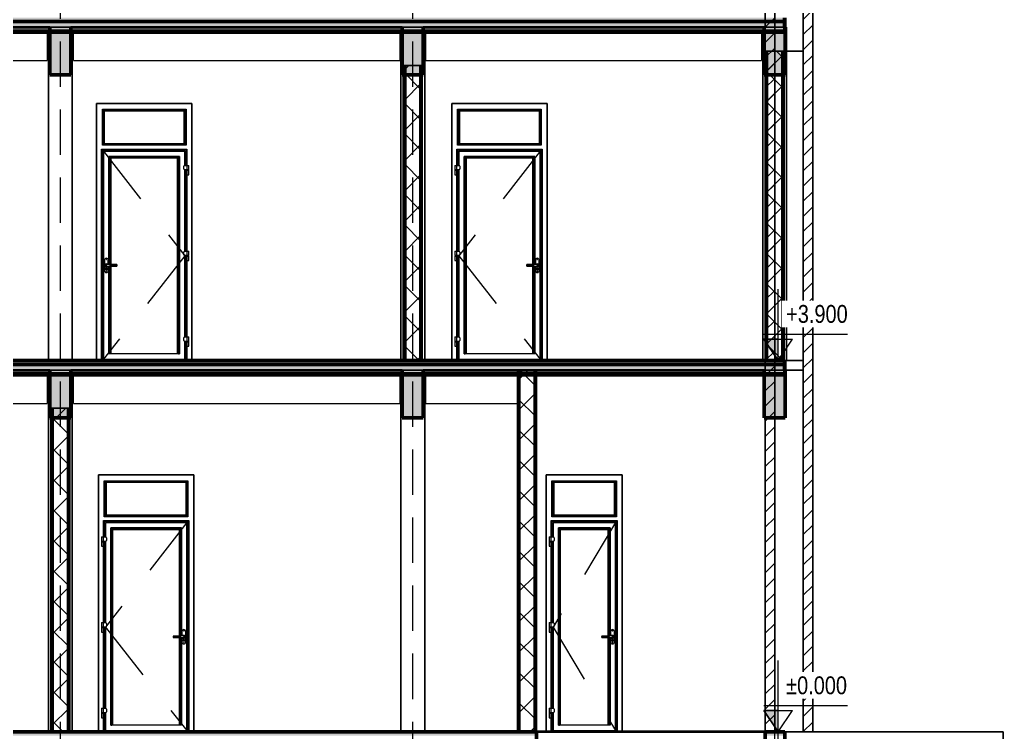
# Model space of a CAD drawing. Header units: millimetres. Extents: x -20510 to 108935, y -243239 to 20306.
# Drawn here: x 94223 to 104550, y -4 to 7480 of the extents above; entities that cross this region are included whole.
import ezdxf

# ---------------------------------------------------------------- set-up
doc = ezdxf.new("R2010")
doc.units = ezdxf.units.MM
doc.linetypes.add('Centre', pattern=[3175, 635, -476.25, 1587.5, -476.25])
doc.linetypes.add('Hidden', pattern=[714.375, 476.25, -238.125])
for name, color, linetype, lineweight in [('A-DOOR', 2, 'Continuous', 18), ('A-FLOR', 7, 'Continuous', 9), ('A-FLOR-HRAL', 2, 'Continuous', 9), ('A-FLOR-LEVL', 8, 'Continuous', 9), ('A-FLOR-MCUT', 7, 'Continuous', 50), ('A-FLOR-PATT', 8, 'Continuous', 9), ('A-WALL', 7, 'Continuous', 25), ('A-WALL-PATT', 8, 'Continuous', 18), ('S-BEAM', 7, 'Continuous', 9), ('S-COLS', 7, 'Continuous', 25), ('S-FNDN', 7, 'Continuous', 9), ('S-GRID', 1, 'Continuous', 9), ('S-STRS', 2, 'Continuous', 18)]:
    doc.layers.add(name, color=color, linetype=linetype, lineweight=lineweight)
doc.styles.add('Arial', font='arial.ttf', dxfattribs={"width": 0.8, "height": 250})
pattern_1 = [(0, (68970.77, 5345.385), (304.8, 76.2), [25.146, -203.454, 25.146, -203.454, -1219.2]), (0, (68970.77, 5345.385), (304.8, 76.2), [-457.2, 25.146, -432.054, 25.146, -203.454, -533.4]), (0, (68970.77, 5345.385), (304.8, 76.2), [-1143, 25.146, -127.254, 25.146, -355.854]), (120, (69085.07, 5383.485), (-218.39114, 225.86454), [25.146, -203.454, 25.146, -203.454, -1219.2]), (120, (69085.07, 5383.485), (-218.39114, 225.86454), [-457.2, 25.146, -432.054, 25.146, -203.454, -533.4]), (120, (69085.07, 5383.485), (-218.39114, 225.86454), [-1143, 25.146, -127.254, 25.146, -355.854]), (240, (69123.17, 5535.885), (-86.40886, -302.06454), [25.146, -203.454, 25.146, -203.454, -1219.2]), (240, (69123.17, 5535.885), (-86.40886, -302.06454), [-457.2, 25.146, -432.054, 25.146, -203.454, -533.4]), (240, (69123.17, 5535.885), (-86.40886, -302.06454), [-1143, 25.146, -127.254, 25.146, -355.854])]
pattern_2 = [(45, (68970.77, 5345.39), (-159.099, 159.099), []), (135, (68970.77, 5345.39), (-159.099, -159.099), [])]
pattern_3 = [(45, (68970.77, 5345.39), (-79.5495, 79.5495), [])]

# ---------------------------------------------------------------- blocks, each defined once
blk = doc.blocks.new('CỬA 1 CÁNH EROWINDOW_có ô chết_ - D4_1000x2200-V3-MẶT CẮT 1-1')
at = {"layer": 'A-DOOR'}
for p, q in [((30111, 2639), (30989, 2639)), ((30111, 2261), (30111, 2639)), ((30111, 2261), (30111, 2639)), ((30111, 2639), (30989, 2639)), ((30121, 2629), (30131, 2619)), ((30979, 2629), (30121, 2629)), ((30121, 2629), (30121, 2271)), ((30969, 2619), (30131, 2619)), ((30131, 2619), (30131, 2281)), ((30969, 2619), (30979, 2629)), ((30969, 2281), (30969, 2619)), ((30979, 2271), (30979, 2629)), ((30989, 2639), (30989, 2261)), ((30989, 2639), (30989, 2261)), ((30121, 2271), (30131, 2281)), ((30131, 2281), (30969, 2281)), ((30979, 2271), (30969, 2281)), ((30113, 2210), (30103, 2220)), ((30103, 2050), (30103, 2220)), ((30103, 2220), (30997, 2220)), ((30989, 2261), (30111, 2261)), ((30989, 2261), (30111, 2261)), ((30987, 2210), (30113, 2210)), ((30113, 2050), (30113, 2210)), ((30121, 2271), (30979, 2271)), ((30123, 2050), (30123, 2200)), ((30123, 2200), (30977, 2200)), ((30123, 2200), (30123, 2050)), ((30977, 2200), (30123, 2200)), ((30977, 2200), (30977, 15)), ((30977, 15), (30977, 2200)), ((30987, 2210), (30997, 2220)), ((30987, 15), (30987, 2210)), ((30997, 2220), (30997, 15)), ((30921, 2144), (30179, 2144)), ((30179, 2144), (30179, 71)), ((30179, 2144), (30921, 2144)), ((30179, 71), (30179, 2144)), ((30189, 71), (30189, 2134)), ((30189, 2134), (30911, 2134)), ((30189, 2134), (30199, 2124)), ((30901, 2124), (30199, 2124)), ((30199, 2124), (30199, 71)), ((30911, 2134), (30901, 2124)), ((30901, 1008), (30901, 2124)), ((30911, 1008), (30911, 2134)), ((30921, 2144), (30921, 1013)), ((30921, 2144), (30921, 1013)), ((30083, 2050), (30123, 2050)), ((30083, 2050), (30083, 2002)), ((30123, 2002), (30083, 2002)), ((30083, 1998), (30083, 1950)), ((30083, 1998), (30103, 1998)), ((30086, 2002), (30086, 1998)), ((30101, 1998), (30101, 2002)), ((30103, 2002), (30103, 2050)), ((30103, 1150), (30103, 2002)), ((30103, 1950), (30103, 1998)), ((30113, 1150), (30113, 2002)), ((30123, 1150), (30123, 2002)), ((30123, 2002), (30123, 1150)), ((30133, 2040), (30133, 2012)), ((30083, 1950), (30103, 1950)), ((30083, 1150), (30123, 1150)), ((30083, 1150), (30083, 1102)), ((30103, 1102), (30103, 1150)), ((30133, 1140), (30133, 1112)), ((30123, 1102), (30083, 1102)), ((30083, 1098), (30083, 1050)), ((30083, 1098), (30103, 1098)), ((30083, 1050), (30103, 1050)), ((30086, 1102), (30086, 1098)), ((30101, 1098), (30101, 1102)), ((30103, 250), (30103, 1102)), ((30103, 1050), (30103, 1098)), ((30113, 250), (30113, 1102)), ((30123, 250), (30123, 1102)), ((30123, 1102), (30123, 250)), ((30927, 1055), (30927, 1013)), ((30967, 945), (30967, 1055)), ((30911, 1008), (30841, 1008)), ((30912, 1004), (30841, 1004)), ((30841, 996), (30912, 996)), ((30841, 992), (30911, 992)), ((30901, 71), (30901, 992)), ((30921, 1013), (30911, 1008)), ((30911, 992), (30921, 987)), ((30911, 71), (30911, 992)), ((30922, 1009), (30912, 1004)), ((30912, 996), (30922, 991)), ((30947, 1013), (30921, 1013)), ((30921, 987), (30947, 987)), ((30921, 987), (30921, 71)), ((30921, 987), (30921, 71)), ((30947, 1009), (30922, 1009)), ((30922, 991), (30947, 991)), ((30927, 987), (30927, 945)), ((30943, 960), (30943, 971)), ((30944, 953), (30944, 958)), ((30944, 958), (30944, 953)), ((30945, 973), (30949, 973)), ((30950, 958), (30950, 953)), ((30950, 953), (30950, 958)), ((30951, 971), (30951, 960)), ((30083, 250), (30123, 250)), ((30083, 250), (30083, 202)), ((30103, 202), (30103, 250)), ((30133, 240), (30133, 212)), ((30123, 202), (30083, 202)), ((30083, 198), (30083, 150)), ((30083, 198), (30103, 198)), ((30083, 150), (30103, 150)), ((30086, 202), (30086, 198)), ((30101, 198), (30101, 202)), ((30103, 15), (30103, 202)), ((30103, 150), (30103, 198)), ((30113, 15), (30113, 202)), ((30123, 15), (30123, 202)), ((30123, 202), (30123, 15)), ((30113, 15), (30103, 15)), ((30111, 0), (30111, 15)), ((30123, 15), (30113, 15)), ((30123, 15), (30977, 15)), ((30131, 0), (30131, 15)), ((30179, 71), (30189, 71)), ((30921, 71), (30179, 71)), ((30921, 71), (30911, 71)), ((30969, 0), (30969, 15)), ((30977, 15), (30987, 15)), ((30997, 15), (30987, 15)), ((30989, 15), (30989, 0))]:
    blk.add_line(p, q, dxfattribs=at)
at = {"layer": 'A-DOOR', "linetype": 'Centre', "lineweight": 18}
for p, q in [((30977, 2200), (30123, 1100)), ((30123, 1100), (30977, 15))]:
    blk.add_line(p, q, dxfattribs=at)
at = {"layer": 'A-DOOR', "flags": 128}
for points in [[(30841, 1008), (30841, 1008), (30840, 1008), (30840, 1008), (30840, 1008), (30839, 1008), (30839, 1008), (30839, 1008), (30838, 1008), (30838, 1007), (30838, 1007), (30838, 1007), (30837, 1007), (30837, 1007), (30837, 1007), (30836, 1007), (30836, 1006), (30836, 1006), (30836, 1006), (30835, 1006), (30835, 1006), (30835, 1005), (30835, 1005), (30835, 1005), (30834, 1005), (30834, 1004), (30834, 1004), (30834, 1004), (30834, 1003), (30834, 1003), (30834, 1003), (30833, 1003), (30833, 1002), (30833, 1002), (30833, 1002), (30833, 1001), (30833, 1001), (30833, 1001), (30833, 1000), (30833, 1000), (30833, 1000), (30833, 999), (30833, 999), (30833, 999), (30833, 998), (30833, 998), (30833, 998), (30833, 998), (30833, 997), (30834, 997), (30834, 997), (30834, 996), (30834, 996), (30834, 996), (30834, 996), (30835, 995), (30835, 995), (30835, 995), (30835, 995), (30835, 994), (30836, 994), (30836, 994), (30836, 994), (30836, 993), (30837, 993), (30837, 993), (30837, 993), (30837, 993), (30838, 993), (30838, 993), (30838, 992), (30839, 992), (30839, 992), (30839, 992), (30840, 992), (30840, 992), (30840, 992), (30841, 992), (30841, 992), (30841, 992)], [(30947, 987), (30948, 987), (30948, 987), (30949, 987), (30949, 987), (30950, 987), (30950, 987), (30951, 988), (30951, 988), (30952, 988), (30952, 988), (30953, 988), (30953, 988), (30953, 989), (30954, 989), (30954, 989), (30955, 990), (30955, 990), (30956, 990), (30956, 991), (30956, 991), (30957, 991), (30957, 992), (30957, 992), (30958, 993), (30958, 993), (30958, 993), (30958, 994), (30959, 994), (30959, 995), (30959, 995), (30959, 996), (30959, 996), (30960, 997), (30960, 997), (30960, 998), (30960, 998), (30960, 999), (30960, 999), (30960, 1000), (30960, 1000), (30960, 1001), (30960, 1001), (30960, 1002), (30960, 1002), (30960, 1003), (30960, 1003), (30959, 1004), (30959, 1004), (30959, 1005), (30959, 1005), (30959, 1006), (30958, 1006), (30958, 1007), (30958, 1007), (30958, 1008), (30957, 1008), (30957, 1008), (30957, 1009), (30956, 1009), (30956, 1010), (30955, 1010), (30955, 1010), (30955, 1011), (30954, 1011), (30954, 1011), (30953, 1011), (30953, 1012), (30952, 1012), (30952, 1012), (30951, 1012), (30951, 1012), (30950, 1013), (30950, 1013), (30949, 1013), (30949, 1013), (30948, 1013), (30948, 1013), (30947, 1013), (30947, 1013)]]:
    blk.add_lwpolyline(points, dxfattribs=at)
at = {"layer": 'A-DOOR'}
for centre, radius, start, end in [((30123, 2040), 10, 360, 90), ((30123, 2040), 10, 30, 90), ((30123, 2012), 10, 270, 0), ((30123, 2012), 10, 270, 300), ((30123, 2012), 10, 315, 345), ((30123, 1140), 10, 0, 90), ((30123, 1140), 10, 30, 90), ((30123, 1112), 10, 270, 0), ((30123, 1112), 10, 270, 300), ((30123, 1112), 10, 315, 345), ((30947, 1055), 20, 360, 180), ((30947, 1063), 3, 0, 180), ((30947, 1063), 3, 180, 0), ((30841, 1000), 3.66, 90, 270), ((30947, 945), 20, 180, 360), ((30947, 1000), 15, 0, 120.3216), ((30947, 1000), 15, 239.6784, 0), ((30947, 1000), 15, 105, 110.0431), ((30947, 1000), 15, 249.9569, 255), ((30945, 971), 2.04, 90, 180), ((30944, 960), 1.99, 180, 268.9596), ((30944, 960), 1.99, 224.4798, 268.9596), ((30947, 1000), 3.02, 0, 180), ((30947, 1000), 3.02, 180, 0), ((30947, 1000), 3.02, 210, 225), ((30947, 953), 2.5, 180, 0), ((30947, 938), 3, 0, 180), ((30947, 938), 3, 180, 0), ((30947, 1000), 3.02, 135, 139.3231), ((30947, 1000), 15, 90, 95.2302), ((30947, 1000), 15, 264.7698, 270), ((30947, 1000), 8.66, 270, 90), ((30949, 971), 2.04, 0, 90), ((30947, 1000), 15, 75, 79.3259), ((30947, 1000), 15, 280.6741, 285), ((30950, 960), 1.99, 271.0404, 0), ((30950, 960), 1.99, 271.0404, 315.5202), ((30947, 1000), 15, 60, 65.5028), ((30947, 1000), 15, 294.4972, 300), ((30947, 1000), 15, 45, 50.5307), ((30947, 1000), 15, 309.4693, 315), ((30123, 240), 10, 0, 90), ((30123, 240), 10, 30, 90), ((30123, 212), 10, 270, 0), ((30123, 212), 10, 315, 345), ((30123, 212), 10, 270, 300)]:
    blk.add_arc(centre, radius, start, end, dxfattribs=at)
for points in [[(30912, 1004), (30912, 1004), (30912, 1005), (30912, 1006), (30911, 1008), (30911, 1008), (30911, 1008)], [(30912, 996), (30912, 996), (30912, 995), (30912, 994), (30911, 992), (30911, 992), (30911, 992)], [(30922, 1009), (30922, 1009), (30922, 1010), (30922, 1011), (30921, 1013), (30921, 1013), (30921, 1013)], [(30922, 991), (30922, 991), (30922, 990), (30922, 989), (30921, 987), (30921, 987), (30921, 987)]]:
    blk.add_open_spline(points, degree=3, knots=[0, 0, 0, 0, 0.166667, 0.333333, 0.666667, 1, 1, 1, 1], dxfattribs=at)
blk = doc.blocks.new('M_Concrete-Rectangular-Column - COT250X400-V4-MẶT CẮT 1-1')
at = {"layer": 'S-COLS'}
for p, q in [((4225, 3750), (4225, 0)), ((4475, 3750), (4475, 0))]:
    blk.add_line(p, q, dxfattribs=at)
blk = doc.blocks.new('CỬA 1 CÁNH EROWINDOW_có ô chết_ - D5_800x2200-2361511-MẶT CẮT 1-1')
at = {"layer": 'A-DOOR'}
for p, q in [((34811, 2639), (35489, 2639)), ((34811, 2261), (34811, 2639)), ((34811, 2261), (34811, 2639)), ((34811, 2639), (35489, 2639)), ((34821, 2629), (34831, 2619)), ((35479, 2629), (34821, 2629)), ((34821, 2629), (34821, 2271)), ((35469, 2619), (34831, 2619)), ((34831, 2619), (34831, 2281)), ((35469, 2619), (35479, 2629)), ((35469, 2281), (35469, 2619)), ((35479, 2271), (35479, 2629)), ((35489, 2639), (35489, 2261)), ((35489, 2639), (35489, 2261)), ((34821, 2271), (34831, 2281)), ((34831, 2281), (35469, 2281)), ((35479, 2271), (35469, 2281)), ((34813, 2210), (34803, 2220)), ((34803, 2050), (34803, 2220)), ((34803, 2220), (35497, 2220)), ((35489, 2261), (34811, 2261)), ((35489, 2261), (34811, 2261)), ((35487, 2210), (34813, 2210)), ((34813, 2050), (34813, 2210)), ((34821, 2271), (35479, 2271)), ((34823, 2050), (34823, 2200)), ((34823, 2200), (35477, 2200)), ((34823, 2200), (34823, 2050)), ((35477, 2200), (34823, 2200)), ((35477, 2200), (35477, 15)), ((35477, 15), (35477, 2200)), ((35487, 2210), (35497, 2220)), ((35487, 15), (35487, 2210)), ((35497, 2220), (35497, 15)), ((35421, 2144), (34879, 2144)), ((34879, 2144), (34879, 71)), ((34879, 2144), (35421, 2144)), ((34879, 71), (34879, 2144)), ((34889, 71), (34889, 2134)), ((34889, 2134), (35411, 2134)), ((34889, 2134), (34899, 2124)), ((35401, 2124), (34899, 2124)), ((34899, 2124), (34899, 71)), ((35411, 2134), (35401, 2124)), ((35401, 1008), (35401, 2124)), ((35411, 1008), (35411, 2134)), ((35421, 2144), (35421, 1013)), ((35421, 2144), (35421, 1013)), ((34783, 2050), (34823, 2050)), ((34783, 2050), (34783, 2002)), ((34823, 2002), (34783, 2002)), ((34783, 1998), (34783, 1950)), ((34783, 1998), (34803, 1998)), ((34786, 2002), (34786, 1998)), ((34801, 1998), (34801, 2002)), ((34803, 2002), (34803, 2050)), ((34803, 1150), (34803, 2002)), ((34803, 1950), (34803, 1998)), ((34813, 1150), (34813, 2002)), ((34823, 1150), (34823, 2002)), ((34823, 2002), (34823, 1150)), ((34833, 2040), (34833, 2012)), ((34783, 1950), (34803, 1950)), ((34783, 1150), (34823, 1150)), ((34783, 1150), (34783, 1102)), ((34803, 1102), (34803, 1150)), ((34833, 1140), (34833, 1112)), ((34823, 1102), (34783, 1102)), ((34783, 1098), (34783, 1050)), ((34783, 1098), (34803, 1098)), ((34783, 1050), (34803, 1050)), ((34786, 1102), (34786, 1098)), ((34801, 1098), (34801, 1102)), ((34803, 250), (34803, 1102)), ((34803, 1050), (34803, 1098)), ((34813, 250), (34813, 1102)), ((34823, 250), (34823, 1102)), ((34823, 1102), (34823, 250)), ((35427, 1055), (35427, 1013)), ((35467, 945), (35467, 1055)), ((35411, 1008), (35341, 1008)), ((35412, 1004), (35341, 1004)), ((35341, 996), (35412, 996)), ((35341, 992), (35411, 992)), ((35401, 71), (35401, 992)), ((35421, 1013), (35411, 1008)), ((35411, 992), (35421, 987)), ((35411, 71), (35411, 992)), ((35422, 1009), (35412, 1004)), ((35412, 996), (35422, 991)), ((35447, 1013), (35421, 1013)), ((35421, 987), (35447, 987)), ((35421, 987), (35421, 71)), ((35421, 987), (35421, 71)), ((35447, 1009), (35422, 1009)), ((35422, 991), (35447, 991)), ((35427, 987), (35427, 945)), ((35443, 960), (35443, 971)), ((35444, 953), (35444, 958)), ((35444, 958), (35444, 953)), ((35445, 973), (35449, 973)), ((35450, 958), (35450, 953)), ((35450, 953), (35450, 958)), ((35451, 971), (35451, 960)), ((34783, 250), (34823, 250)), ((34783, 250), (34783, 202)), ((34803, 202), (34803, 250)), ((34833, 240), (34833, 212)), ((34823, 202), (34783, 202)), ((34783, 198), (34783, 150)), ((34783, 198), (34803, 198)), ((34783, 150), (34803, 150)), ((34786, 202), (34786, 198)), ((34801, 198), (34801, 202)), ((34803, 15), (34803, 202)), ((34803, 150), (34803, 198)), ((34813, 15), (34813, 202)), ((34823, 15), (34823, 202)), ((34823, 202), (34823, 15)), ((34813, 15), (34803, 15)), ((34811, 0), (34811, 15)), ((34823, 15), (34813, 15)), ((34823, 15), (35477, 15)), ((34831, 0), (34831, 15)), ((34879, 71), (34889, 71)), ((35421, 71), (34879, 71)), ((35421, 71), (35411, 71)), ((35469, 0), (35469, 15)), ((35477, 15), (35487, 15)), ((35497, 15), (35487, 15)), ((35489, 15), (35489, 0))]:
    blk.add_line(p, q, dxfattribs=at)
at = {"layer": 'A-DOOR', "linetype": 'Centre', "lineweight": 18}
for p, q in [((35477, 2200), (34823, 1100)), ((34823, 1100), (35477, 15))]:
    blk.add_line(p, q, dxfattribs=at)
at = {"layer": 'A-DOOR', "flags": 128}
for points in [[(35341, 1008), (35341, 1008), (35340, 1008), (35340, 1008), (35340, 1008), (35339, 1008), (35339, 1008), (35339, 1008), (35338, 1008), (35338, 1007), (35338, 1007), (35338, 1007), (35337, 1007), (35337, 1007), (35337, 1007), (35336, 1007), (35336, 1006), (35336, 1006), (35336, 1006), (35335, 1006), (35335, 1006), (35335, 1005), (35335, 1005), (35335, 1005), (35334, 1005), (35334, 1004), (35334, 1004), (35334, 1004), (35334, 1003), (35334, 1003), (35334, 1003), (35333, 1003), (35333, 1002), (35333, 1002), (35333, 1002), (35333, 1001), (35333, 1001), (35333, 1001), (35333, 1000), (35333, 1000), (35333, 1000), (35333, 999), (35333, 999), (35333, 999), (35333, 998), (35333, 998), (35333, 998), (35333, 998), (35333, 997), (35334, 997), (35334, 997), (35334, 996), (35334, 996), (35334, 996), (35334, 996), (35335, 995), (35335, 995), (35335, 995), (35335, 995), (35335, 994), (35336, 994), (35336, 994), (35336, 994), (35336, 993), (35337, 993), (35337, 993), (35337, 993), (35337, 993), (35338, 993), (35338, 993), (35338, 992), (35339, 992), (35339, 992), (35339, 992), (35340, 992), (35340, 992), (35340, 992), (35341, 992), (35341, 992), (35341, 992)], [(35447, 987), (35448, 987), (35448, 987), (35449, 987), (35449, 987), (35450, 987), (35450, 987), (35451, 988), (35451, 988), (35452, 988), (35452, 988), (35453, 988), (35453, 988), (35453, 989), (35454, 989), (35454, 989), (35455, 990), (35455, 990), (35456, 990), (35456, 991), (35456, 991), (35457, 991), (35457, 992), (35457, 992), (35458, 993), (35458, 993), (35458, 993), (35458, 994), (35459, 994), (35459, 995), (35459, 995), (35459, 996), (35459, 996), (35460, 997), (35460, 997), (35460, 998), (35460, 998), (35460, 999), (35460, 999), (35460, 1000), (35460, 1000), (35460, 1001), (35460, 1001), (35460, 1002), (35460, 1002), (35460, 1003), (35460, 1003), (35459, 1004), (35459, 1004), (35459, 1005), (35459, 1005), (35459, 1006), (35458, 1006), (35458, 1007), (35458, 1007), (35458, 1008), (35457, 1008), (35457, 1008), (35457, 1009), (35456, 1009), (35456, 1010), (35455, 1010), (35455, 1010), (35455, 1011), (35454, 1011), (35454, 1011), (35453, 1011), (35453, 1012), (35452, 1012), (35452, 1012), (35451, 1012), (35451, 1012), (35450, 1013), (35450, 1013), (35449, 1013), (35449, 1013), (35448, 1013), (35448, 1013), (35447, 1013), (35447, 1013)]]:
    blk.add_lwpolyline(points, dxfattribs=at)
at = {"layer": 'A-DOOR'}
for centre, radius, start, end in [((34823, 2040), 10, 360, 90), ((34823, 2012), 10, 270, 0), ((34823, 1140), 10, 0, 90), ((34823, 1112), 10, 270, 0), ((35447, 1055), 20, 0, 180), ((35447, 1063), 3, 360, 180), ((35447, 1063), 3, 180, 0), ((35341, 1000), 3.66, 90, 270), ((35447, 945), 20, 180, 360), ((35447, 1000), 15, 0, 120.3216), ((35447, 1000), 15, 239.6784, 0), ((35445, 971), 2.04, 90, 180), ((35444, 960), 1.99, 180, 268.9596), ((35444, 960), 1.99, 224.4798, 268.9596), ((35447, 1000), 3.02, 0, 180), ((35447, 1000), 3.02, 180, 0), ((35447, 953), 2.5, 180, 0), ((35447, 938), 3, 0, 180), ((35447, 938), 3, 180, 0), ((35447, 1000), 8.66, 270, 90), ((35449, 971), 2.04, 0, 90), ((35450, 960), 1.99, 271.0404, 0), ((35450, 960), 1.99, 271.0404, 315.5202), ((34823, 240), 10, 0, 90), ((34823, 212), 10, 270, 0)]:
    blk.add_arc(centre, radius, start, end, dxfattribs=at)
for points in [[(35412, 1004), (35412, 1004), (35412, 1005), (35412, 1006), (35411, 1008), (35411, 1008), (35411, 1008)], [(35412, 996), (35412, 996), (35412, 995), (35412, 994), (35411, 992), (35411, 992), (35411, 992)], [(35422, 1009), (35422, 1009), (35422, 1010), (35422, 1011), (35421, 1013), (35421, 1013), (35421, 1013)], [(35422, 991), (35422, 991), (35422, 990), (35422, 989), (35421, 987), (35421, 987), (35421, 987)]]:
    blk.add_open_spline(points, degree=3, knots=[0, 0, 0, 0, 0.166667, 0.333333, 0.666667, 1, 1, 1, 1], dxfattribs=at)
blk = doc.blocks.new('Railing - 150mm-2368385-MẶT CẮT 1-1')
at = {"layer": 'A-FLOR-HRAL'}
blk.add_line((7924, 3573), (7911, 3573), dxfattribs=at)
blk = doc.blocks.new('Railing - Railing-2368593-MẶT CẮT 1-1')
blk.add_blockref('Railing - 150mm-2368385-MẶT CẮT 1-1', (25300, 0))
blk = doc.blocks.new('CỬA 1 CÁNH EROWINDOW_có ô chết_ - D4_1000x2200-V9-MẶT CẮT 1-1')
at = {"layer": 'A-DOOR'}
for p, q in [((30091, 6539), (30969, 6539)), ((30091, 6161), (30091, 6539)), ((30091, 6161), (30091, 6539)), ((30091, 6539), (30969, 6539)), ((30101, 6529), (30111, 6519)), ((30101, 6529), (30101, 6171)), ((30959, 6529), (30101, 6529)), ((30949, 6519), (30111, 6519)), ((30111, 6519), (30111, 6181)), ((30949, 6519), (30959, 6529)), ((30949, 6181), (30949, 6519)), ((30959, 6171), (30959, 6529)), ((30969, 6539), (30969, 6161)), ((30969, 6539), (30969, 6161)), ((30083, 6120), (30977, 6120)), ((30083, 6120), (30093, 6110)), ((30083, 3915), (30083, 6120)), ((30969, 6161), (30091, 6161)), ((30969, 6161), (30091, 6161)), ((30967, 6110), (30093, 6110)), ((30093, 6110), (30093, 3915)), ((30111, 6181), (30101, 6171)), ((30101, 6171), (30959, 6171)), ((30103, 6100), (30957, 6100)), ((30103, 3915), (30103, 6100)), ((30957, 6100), (30103, 6100)), ((30103, 6100), (30103, 3915)), ((30111, 6181), (30949, 6181)), ((30949, 6181), (30959, 6171)), ((30957, 6100), (30957, 5950)), ((30957, 5950), (30957, 6100)), ((30977, 6120), (30967, 6110)), ((30967, 6110), (30967, 5950)), ((30977, 6120), (30977, 5950)), ((30159, 4913), (30159, 6044)), ((30901, 6044), (30159, 6044)), ((30159, 4913), (30159, 6044)), ((30159, 6044), (30901, 6044)), ((30179, 6024), (30169, 6034)), ((30169, 6034), (30169, 4908)), ((30169, 6034), (30891, 6034)), ((30179, 6024), (30179, 4908)), ((30881, 6024), (30179, 6024)), ((30881, 6024), (30891, 6034)), ((30881, 3971), (30881, 6024)), ((30891, 6034), (30891, 3971)), ((30901, 3971), (30901, 6044)), ((30901, 6044), (30901, 3971)), ((30947, 5912), (30947, 5940)), ((30957, 5950), (30997, 5950)), ((30997, 5902), (30957, 5902)), ((30957, 5902), (30957, 5050)), ((30957, 5050), (30957, 5902)), ((30967, 5902), (30967, 5050)), ((30977, 5950), (30977, 5902)), ((30977, 5902), (30977, 5050)), ((30977, 5898), (30977, 5850)), ((30977, 5898), (30997, 5898)), ((30980, 5902), (30980, 5898)), ((30995, 5898), (30995, 5902)), ((30997, 5902), (30997, 5950)), ((30997, 5850), (30997, 5898)), ((30977, 5850), (30997, 5850)), ((30947, 5012), (30947, 5040)), ((30957, 5050), (30997, 5050)), ((30997, 5002), (30957, 5002)), ((30957, 5002), (30957, 4150)), ((30957, 4150), (30957, 5002)), ((30967, 5002), (30967, 4150)), ((30977, 5050), (30977, 5002)), ((30977, 5002), (30977, 4150)), ((30977, 4998), (30977, 4950)), ((30977, 4998), (30997, 4998)), ((30980, 5002), (30980, 4998)), ((30995, 4998), (30995, 5002)), ((30997, 5002), (30997, 5050)), ((30997, 4950), (30997, 4998)), ((30113, 4955), (30113, 4845)), ((30129, 4860), (30129, 4871)), ((30130, 4853), (30130, 4858)), ((30130, 4858), (30130, 4853)), ((30131, 4873), (30135, 4873)), ((30159, 4913), (30133, 4913)), ((30158, 4909), (30133, 4909)), ((30133, 4891), (30158, 4891)), ((30133, 4887), (30159, 4887)), ((30136, 4858), (30136, 4853)), ((30136, 4853), (30136, 4858)), ((30137, 4871), (30137, 4860)), ((30153, 4913), (30153, 4955)), ((30153, 4845), (30153, 4887)), ((30168, 4904), (30158, 4909)), ((30158, 4891), (30168, 4896)), ((30169, 4908), (30159, 4913)), ((30159, 4887), (30169, 4892)), ((30159, 3971), (30159, 4887)), ((30159, 3971), (30159, 4887)), ((30239, 4904), (30168, 4904)), ((30168, 4896), (30239, 4896)), ((30239, 4908), (30169, 4908)), ((30169, 4892), (30239, 4892)), ((30169, 4892), (30169, 3971)), ((30179, 4892), (30179, 3971)), ((30977, 4950), (30997, 4950)), ((30947, 4112), (30947, 4140)), ((30957, 4150), (30997, 4150)), ((30977, 4150), (30977, 4102)), ((30997, 4102), (30997, 4150)), ((30997, 4102), (30957, 4102)), ((30957, 4102), (30957, 3915)), ((30957, 3915), (30957, 4102)), ((30967, 4102), (30967, 3915)), ((30977, 4102), (30977, 3915)), ((30977, 4098), (30977, 4050)), ((30977, 4098), (30997, 4098)), ((30977, 4050), (30997, 4050)), ((30980, 4102), (30980, 4098)), ((30995, 4098), (30995, 4102)), ((30997, 4050), (30997, 4098)), ((30169, 3971), (30159, 3971)), ((30901, 3971), (30159, 3971)), ((30891, 3971), (30901, 3971)), ((30093, 3915), (30083, 3915)), ((30091, 3900), (30091, 3915)), ((30093, 3915), (30103, 3915)), ((30103, 3915), (30957, 3915)), ((30111, 3915), (30111, 3900)), ((30949, 3915), (30949, 3900)), ((30967, 3915), (30957, 3915)), ((30977, 3915), (30967, 3915)), ((30969, 3915), (30969, 3900))]:
    blk.add_line(p, q, dxfattribs=at)
at = {"layer": 'A-DOOR', "linetype": 'Centre', "lineweight": 18}
for p, q in [((30103, 6100), (30957, 5000)), ((30957, 5000), (30103, 3915))]:
    blk.add_line(p, q, dxfattribs=at)
at = {"layer": 'A-DOOR', "flags": 128}
for points in [[(30133, 4913), (30132, 4913), (30132, 4913), (30131, 4913), (30131, 4913), (30130, 4913), (30130, 4913), (30129, 4912), (30129, 4912), (30128, 4912), (30128, 4912), (30127, 4912), (30127, 4912), (30127, 4911), (30126, 4911), (30126, 4911), (30125, 4910), (30125, 4910), (30124, 4910), (30124, 4909), (30124, 4909), (30123, 4909), (30123, 4908), (30123, 4908), (30122, 4907), (30122, 4907), (30122, 4907), (30122, 4906), (30121, 4906), (30121, 4905), (30121, 4905), (30121, 4904), (30121, 4904), (30120, 4903), (30120, 4903), (30120, 4902), (30120, 4902), (30120, 4901), (30120, 4901), (30120, 4900), (30120, 4900), (30120, 4899), (30120, 4899), (30120, 4898), (30120, 4898), (30120, 4897), (30120, 4897), (30121, 4896), (30121, 4896), (30121, 4895), (30121, 4895), (30121, 4894), (30122, 4894), (30122, 4893), (30122, 4893), (30122, 4892), (30123, 4892), (30123, 4892), (30123, 4891), (30124, 4891), (30124, 4890), (30125, 4890), (30125, 4890), (30125, 4889), (30126, 4889), (30126, 4889), (30127, 4889), (30127, 4888), (30128, 4888), (30128, 4888), (30129, 4888), (30129, 4888), (30130, 4887), (30130, 4887), (30131, 4887), (30131, 4887), (30132, 4887), (30132, 4887), (30133, 4887), (30133, 4887)], [(30239, 4892), (30239, 4892), (30240, 4892), (30240, 4892), (30240, 4892), (30241, 4892), (30241, 4892), (30241, 4892), (30242, 4892), (30242, 4893), (30242, 4893), (30242, 4893), (30243, 4893), (30243, 4893), (30243, 4893), (30244, 4893), (30244, 4894), (30244, 4894), (30244, 4894), (30245, 4894), (30245, 4894), (30245, 4895), (30245, 4895), (30245, 4895), (30246, 4895), (30246, 4896), (30246, 4896), (30246, 4896), (30246, 4897), (30246, 4897), (30246, 4897), (30247, 4897), (30247, 4898), (30247, 4898), (30247, 4898), (30247, 4899), (30247, 4899), (30247, 4899), (30247, 4900), (30247, 4900), (30247, 4900), (30247, 4901), (30247, 4901), (30247, 4901), (30247, 4902), (30247, 4902), (30247, 4902), (30247, 4902), (30247, 4903), (30246, 4903), (30246, 4903), (30246, 4904), (30246, 4904), (30246, 4904), (30246, 4904), (30245, 4905), (30245, 4905), (30245, 4905), (30245, 4905), (30245, 4906), (30244, 4906), (30244, 4906), (30244, 4906), (30244, 4907), (30243, 4907), (30243, 4907), (30243, 4907), (30243, 4907), (30242, 4907), (30242, 4907), (30242, 4908), (30241, 4908), (30241, 4908), (30241, 4908), (30240, 4908), (30240, 4908), (30240, 4908), (30239, 4908), (30239, 4908), (30239, 4908)]]:
    blk.add_lwpolyline(points, dxfattribs=at)
at = {"layer": 'A-DOOR'}
for centre, radius, start, end in [((30957, 5940), 10, 90, 180), ((30957, 5940), 10, 150, 180), ((30957, 5912), 10, 180, 270), ((30957, 5912), 10, 195, 225), ((30133, 4955), 20, 0, 180), ((30133, 4963), 3, 0, 180), ((30133, 4963), 3, 180, 0), ((30957, 5040), 10, 90, 180), ((30957, 5040), 10, 150, 180), ((30957, 5012), 10, 180, 270), ((30957, 5012), 10, 195, 225), ((30133, 4900), 15, 59.6784, 180), ((30133, 4900), 15, 180, 297.213), ((30133, 4900), 15, 129.4693, 135), ((30133, 4900), 15, 225, 230.5307), ((30133, 4900), 8.66, 90, 270), ((30133, 4900), 15, 114.4972, 120), ((30133, 4900), 15, 99.6105, 105), ((30133, 4900), 15, 255, 260.3895), ((30131, 4871), 2.04, 90, 180), ((30130, 4860), 1.99, 180, 268.9596), ((30130, 4860), 1.99, 224.4798, 268.9596), ((30133, 4900), 3.02, 0, 180), ((30133, 4900), 3.02, 180, 0), ((30133, 4900), 15, 84.7698, 90), ((30133, 4900), 15, 270, 275.2302), ((30133, 4900), 3.02, 30, 45), ((30133, 4900), 3.02, 315, 330), ((30135, 4871), 2.04, 0, 90), ((30136, 4860), 1.99, 271.0404, 0), ((30136, 4860), 1.99, 271.0404, 315.5202), ((30133, 4900), 15, 69.9569, 75), ((30133, 4900), 15, 285, 290.0431), ((30239, 4900), 3.66, 270, 90), ((30133, 4845), 20, 180, 0), ((30133, 4838), 3, 0, 180), ((30133, 4838), 3, 180, 0), ((30133, 4853), 2.5, 180, 0), ((30957, 4140), 10, 90, 180), ((30957, 4140), 10, 150, 180), ((30957, 4112), 10, 180, 270), ((30957, 4112), 10, 195, 225)]:
    blk.add_arc(centre, radius, start, end, dxfattribs=at)
for points in [[(30159, 4913), (30159, 4913), (30159, 4913), (30158, 4911), (30158, 4909), (30158, 4909)], [(30159, 4887), (30159, 4887), (30159, 4887), (30158, 4889), (30158, 4891), (30158, 4891)], [(30169, 4908), (30169, 4908), (30169, 4908), (30168, 4906), (30168, 4904), (30168, 4904)], [(30169, 4892), (30169, 4892), (30169, 4892), (30168, 4894), (30168, 4896), (30168, 4896)]]:
    blk.add_open_spline(points, degree=3, dxfattribs=at)
blk = doc.blocks.new('CỬA 1 CÁNH EROWINDOW_có ô chết_ - D4_1000x2200-V10-MẶT CẮT 1-1')
at = {"layer": 'A-DOOR'}
for p, q in [((33821, 6539), (34699, 6539)), ((33821, 6161), (33821, 6539)), ((33821, 6161), (33821, 6539)), ((33821, 6539), (34699, 6539)), ((33831, 6529), (33841, 6519)), ((34689, 6529), (33831, 6529)), ((33831, 6529), (33831, 6171)), ((34679, 6519), (33841, 6519)), ((33841, 6519), (33841, 6181)), ((34679, 6519), (34689, 6529)), ((34679, 6181), (34679, 6519)), ((34689, 6171), (34689, 6529)), ((34699, 6539), (34699, 6161)), ((34699, 6539), (34699, 6161)), ((33823, 6110), (33813, 6120)), ((33813, 5950), (33813, 6120)), ((33813, 6120), (34707, 6120)), ((34699, 6161), (33821, 6161)), ((34699, 6161), (33821, 6161)), ((34697, 6110), (33823, 6110)), ((33823, 5950), (33823, 6110)), ((33831, 6171), (33841, 6181)), ((33831, 6171), (34689, 6171)), ((33833, 5950), (33833, 6100)), ((33833, 6100), (34687, 6100)), ((33833, 6100), (33833, 5950)), ((34687, 6100), (33833, 6100)), ((33841, 6181), (34679, 6181)), ((34689, 6171), (34679, 6181)), ((34687, 6100), (34687, 3915)), ((34687, 3915), (34687, 6100)), ((34697, 6110), (34707, 6120)), ((34697, 3915), (34697, 6110)), ((34707, 6120), (34707, 3915)), ((34631, 6044), (33889, 6044)), ((33889, 6044), (33889, 3971)), ((33889, 6044), (34631, 6044)), ((33889, 3971), (33889, 6044)), ((33899, 3971), (33899, 6034)), ((33899, 6034), (34621, 6034)), ((33899, 6034), (33909, 6024)), ((34611, 6024), (33909, 6024)), ((33909, 6024), (33909, 3971)), ((34621, 6034), (34611, 6024)), ((34611, 4908), (34611, 6024)), ((34621, 4908), (34621, 6034)), ((34631, 6044), (34631, 4913)), ((34631, 6044), (34631, 4913)), ((33793, 5950), (33833, 5950)), ((33793, 5950), (33793, 5902)), ((33833, 5902), (33793, 5902)), ((33793, 5898), (33793, 5850)), ((33793, 5898), (33813, 5898)), ((33796, 5902), (33796, 5898)), ((33811, 5898), (33811, 5902)), ((33813, 5902), (33813, 5950)), ((33813, 5050), (33813, 5902)), ((33813, 5850), (33813, 5898)), ((33823, 5050), (33823, 5902)), ((33833, 5050), (33833, 5902)), ((33833, 5902), (33833, 5050)), ((33843, 5940), (33843, 5912)), ((33793, 5850), (33813, 5850)), ((33793, 5050), (33833, 5050)), ((33793, 5050), (33793, 5002)), ((33833, 5002), (33793, 5002)), ((33793, 4998), (33793, 4950)), ((33793, 4998), (33813, 4998)), ((33796, 5002), (33796, 4998)), ((33811, 4998), (33811, 5002)), ((33813, 5002), (33813, 5050)), ((33813, 4150), (33813, 5002)), ((33813, 4950), (33813, 4998)), ((33823, 4150), (33823, 5002)), ((33833, 4150), (33833, 5002)), ((33833, 5002), (33833, 4150)), ((33843, 5040), (33843, 5012)), ((33793, 4950), (33813, 4950)), ((34621, 4908), (34551, 4908)), ((34622, 4904), (34551, 4904)), ((34551, 4896), (34622, 4896)), ((34551, 4892), (34621, 4892)), ((34611, 3971), (34611, 4892)), ((34631, 4913), (34621, 4908)), ((34621, 4892), (34631, 4887)), ((34621, 3971), (34621, 4892)), ((34632, 4909), (34622, 4904)), ((34622, 4896), (34632, 4891)), ((34657, 4913), (34631, 4913)), ((34631, 4887), (34657, 4887)), ((34631, 4887), (34631, 3971)), ((34631, 4887), (34631, 3971)), ((34657, 4909), (34632, 4909)), ((34632, 4891), (34657, 4891)), ((34637, 4955), (34637, 4913)), ((34637, 4887), (34637, 4845)), ((34653, 4860), (34653, 4871)), ((34654, 4853), (34654, 4858)), ((34654, 4858), (34654, 4853)), ((34655, 4873), (34659, 4873)), ((34660, 4858), (34660, 4853)), ((34660, 4853), (34660, 4858)), ((34661, 4871), (34661, 4860)), ((34677, 4845), (34677, 4955)), ((33793, 4150), (33833, 4150)), ((33793, 4150), (33793, 4102)), ((33813, 4102), (33813, 4150)), ((33843, 4140), (33843, 4112)), ((33833, 4102), (33793, 4102)), ((33793, 4098), (33793, 4050)), ((33793, 4098), (33813, 4098)), ((33793, 4050), (33813, 4050)), ((33796, 4102), (33796, 4098)), ((33811, 4098), (33811, 4102)), ((33813, 3915), (33813, 4102)), ((33813, 4050), (33813, 4098)), ((33823, 3915), (33823, 4102)), ((33833, 3915), (33833, 4102)), ((33833, 4102), (33833, 3915)), ((33889, 3971), (33899, 3971)), ((34631, 3971), (33889, 3971)), ((34631, 3971), (34621, 3971)), ((33823, 3915), (33813, 3915)), ((33821, 3900), (33821, 3915)), ((33833, 3915), (33823, 3915)), ((33833, 3915), (34687, 3915)), ((33841, 3900), (33841, 3915)), ((34679, 3900), (34679, 3915)), ((34687, 3915), (34697, 3915)), ((34707, 3915), (34697, 3915)), ((34699, 3915), (34699, 3900))]:
    blk.add_line(p, q, dxfattribs=at)
at = {"layer": 'A-DOOR', "linetype": 'Centre', "lineweight": 18}
for p, q in [((34687, 6100), (33833, 5000)), ((33833, 5000), (34687, 3915))]:
    blk.add_line(p, q, dxfattribs=at)
at = {"layer": 'A-DOOR', "flags": 128}
for points in [[(34551, 4908), (34551, 4908), (34550, 4908), (34550, 4908), (34550, 4908), (34549, 4908), (34549, 4908), (34549, 4908), (34548, 4908), (34548, 4907), (34548, 4907), (34548, 4907), (34547, 4907), (34547, 4907), (34547, 4907), (34546, 4907), (34546, 4906), (34546, 4906), (34546, 4906), (34545, 4906), (34545, 4906), (34545, 4905), (34545, 4905), (34545, 4905), (34544, 4905), (34544, 4904), (34544, 4904), (34544, 4904), (34544, 4903), (34544, 4903), (34544, 4903), (34543, 4903), (34543, 4902), (34543, 4902), (34543, 4902), (34543, 4901), (34543, 4901), (34543, 4901), (34543, 4900), (34543, 4900), (34543, 4900), (34543, 4899), (34543, 4899), (34543, 4899), (34543, 4898), (34543, 4898), (34543, 4898), (34543, 4898), (34543, 4897), (34544, 4897), (34544, 4897), (34544, 4896), (34544, 4896), (34544, 4896), (34544, 4896), (34545, 4895), (34545, 4895), (34545, 4895), (34545, 4895), (34545, 4894), (34546, 4894), (34546, 4894), (34546, 4894), (34546, 4893), (34547, 4893), (34547, 4893), (34547, 4893), (34547, 4893), (34548, 4893), (34548, 4893), (34548, 4892), (34549, 4892), (34549, 4892), (34549, 4892), (34550, 4892), (34550, 4892), (34550, 4892), (34551, 4892), (34551, 4892), (34551, 4892)], [(34657, 4887), (34658, 4887), (34658, 4887), (34659, 4887), (34659, 4887), (34660, 4887), (34660, 4887), (34661, 4888), (34661, 4888), (34662, 4888), (34662, 4888), (34663, 4888), (34663, 4888), (34663, 4889), (34664, 4889), (34664, 4889), (34665, 4890), (34665, 4890), (34666, 4890), (34666, 4891), (34666, 4891), (34667, 4891), (34667, 4892), (34667, 4892), (34668, 4893), (34668, 4893), (34668, 4893), (34668, 4894), (34669, 4894), (34669, 4895), (34669, 4895), (34669, 4896), (34669, 4896), (34670, 4897), (34670, 4897), (34670, 4898), (34670, 4898), (34670, 4899), (34670, 4899), (34670, 4900), (34670, 4900), (34670, 4901), (34670, 4901), (34670, 4902), (34670, 4902), (34670, 4903), (34670, 4903), (34669, 4904), (34669, 4904), (34669, 4905), (34669, 4905), (34669, 4906), (34668, 4906), (34668, 4907), (34668, 4907), (34668, 4908), (34667, 4908), (34667, 4908), (34667, 4909), (34666, 4909), (34666, 4910), (34665, 4910), (34665, 4910), (34665, 4911), (34664, 4911), (34664, 4911), (34663, 4911), (34663, 4912), (34662, 4912), (34662, 4912), (34661, 4912), (34661, 4912), (34660, 4913), (34660, 4913), (34659, 4913), (34659, 4913), (34658, 4913), (34658, 4913), (34657, 4913), (34657, 4913)]]:
    blk.add_lwpolyline(points, dxfattribs=at)
at = {"layer": 'A-DOOR'}
for centre, radius, start, end in [((33833, 5940), 10, 0, 90), ((33833, 5940), 10, 30, 90), ((33833, 5912), 10, 270, 0), ((33833, 5912), 10, 270, 300), ((33833, 5912), 10, 315, 345), ((33833, 5040), 10, 0, 90), ((33833, 5040), 10, 30, 90), ((33833, 5012), 10, 270, 0), ((33833, 5012), 10, 270, 300), ((33833, 5012), 10, 315, 345), ((34657, 4955), 20, 360, 180), ((34657, 4963), 3, 0, 180), ((34657, 4963), 3, 180, 0), ((34551, 4900), 3.66, 90, 270), ((34657, 4900), 15, 0, 120.3216), ((34657, 4900), 15, 242.787, 0), ((34657, 4900), 15, 106.078, 110.0431), ((34657, 4900), 15, 249.9569, 253.922), ((34655, 4871), 2.04, 90, 180), ((34654, 4860), 1.99, 180, 268.9596), ((34654, 4860), 1.99, 224.4798, 268.9596), ((34657, 4900), 3.02, 0, 180), ((34657, 4900), 3.02, 135, 150), ((34657, 4900), 3.02, 180, 0), ((34657, 4900), 3.02, 210, 225), ((34657, 4900), 15, 90, 95.2302), ((34657, 4900), 15, 264.7698, 270), ((34657, 4900), 8.66, 270, 90), ((34659, 4871), 2.04, 0, 90), ((34657, 4900), 15, 75, 80.3895), ((34657, 4900), 15, 279.6105, 285), ((34660, 4860), 1.99, 271.0404, 0), ((34660, 4860), 1.99, 271.0404, 315.5202), ((34657, 4900), 15, 60, 65.5028), ((34657, 4900), 15, 45, 50.5307), ((34657, 4900), 15, 309.4693, 315), ((34657, 4845), 20, 180, 0), ((34657, 4853), 2.5, 180, 0), ((34657, 4838), 3, 0, 180), ((34657, 4838), 3, 180, 0), ((33833, 4140), 10, 0, 90), ((33833, 4140), 10, 30, 90), ((33833, 4112), 10, 270, 0), ((33833, 4112), 10, 270, 300), ((33833, 4112), 10, 315, 345)]:
    blk.add_arc(centre, radius, start, end, dxfattribs=at)
for points in [[(34622, 4904), (34622, 4904), (34622, 4905), (34622, 4906), (34621, 4908), (34621, 4908), (34621, 4908)], [(34622, 4896), (34622, 4896), (34622, 4895), (34622, 4894), (34621, 4892), (34621, 4892), (34621, 4892)], [(34632, 4909), (34632, 4909), (34632, 4910), (34632, 4911), (34631, 4913), (34631, 4913), (34631, 4913)], [(34632, 4891), (34632, 4891), (34632, 4890), (34632, 4889), (34631, 4887), (34631, 4887), (34631, 4887)]]:
    blk.add_open_spline(points, degree=3, knots=[0, 0, 0, 0, 0.166667, 0.333333, 0.666667, 1, 1, 1, 1], dxfattribs=at)
blk = doc.blocks.new('M_Concrete-Rectangular-Column - COT250X350-V16-MẶT CẮT 1-1')
at = {"layer": 'S-COLS'}
for p, q in [((4225, 7350), (4225, 3900)), ((4475, 7350), (4475, 3900))]:
    blk.add_line(p, q, dxfattribs=at)
blk = doc.blocks.new('M_Concrete-Rectangular-Column - COT250X350-V21-MẶT CẮT 1-1')
at = {"layer": 'S-COLS'}
for p, q in [((37025, 7350), (37025, 3900)), ((37260, 7400), (37275, 7400)), ((37275, 7400), (37275, 3900)), ((37275, 3900), (37260, 3900))]:
    blk.add_line(p, q, dxfattribs=at)
blk = doc.blocks.new('Level - _-000-1742762-MẶT CẮT 1-1')
at = {"layer": 'A-FLOR-LEVL'}
blk.add_hatch(color=256, dxfattribs=at).paths.add_polyline_path([(37186, 225), (37186, 0), (37036, 225)])
for p, q in [((37186, 0), (37186, 750)), ((37036, 277), (37915, 277)), ((37186, 0), (37036, 225)), ((37036, 225), (37336, 225)), ((37186, 225), (37036, 225)), ((37036, 225), (37186, 0)), ((37186, 0), (37336, 225)), ((37186, 0), (37186, 225)), ((37036, 0), (37336, 0))]:
    blk.add_line(p, q, dxfattribs=at)
blk = doc.blocks.new('Level - 000_-1742766-MẶT CẮT 1-1')
at = {"layer": 'A-FLOR-LEVL'}
blk.add_hatch(color=256, dxfattribs=at).paths.add_polyline_path([(37186, 4125), (37186, 3900), (37036, 4125)])
for p, q in [((37186, 3900), (37186, 4650)), ((37036, 4177), (37915, 4177)), ((37186, 3900), (37036, 4125)), ((37036, 4125), (37336, 4125)), ((37186, 4125), (37036, 4125)), ((37036, 4125), (37186, 3900)), ((37186, 3900), (37336, 4125)), ((37186, 3900), (37186, 4125)), ((37036, 3900), (37336, 3900))]:
    blk.add_line(p, q, dxfattribs=at)

msp = doc.modelspace()

# ---------------------------------------------------------------- hatches: boundary and pattern name
at = {"layer": 'A-FLOR-PATT'}
for points in [[(102169.1, 7460), (102255.7, 7460), (102255.7, 7500), (65450, 7500), (65450, 7460), (101979.2, 7460)], [(102169.1, 7360), (102255.7, 7360), (102255.7, 7460), (65450, 7460), (65450, 7360), (101979.2, 7360)], [(102169.1, 3860), (102255.7, 3860), (102255.7, 3900), (65450, 3900), (65450, 3860), (102074.1, 3860)], [(102169.1, 3760), (102255.7, 3760), (102255.7, 3860), (65450, 3860), (65450, 3760), (101979.2, 3760)]]:
    msp.add_hatch(color=256, dxfattribs=at).paths.add_polyline_path(points)
at = {"layer": 'A-FLOR-PATT', "lineweight": 18}
for points in [[(102169.1, 7350), (102255.7, 7350), (102255.7, 7360), (65450, 7360), (65450, 7350), (101979.2, 7350)], [(102169.1, 3750), (102255.7, 3750), (102255.7, 3760), (65450, 3760), (65450, 3750), (101979.2, 3750)]]:
    msp.add_hatch(color=256, dxfattribs=at).paths.add_polyline_path(points)
at = {"layer": 'A-FLOR-PATT'}
h = msp.add_hatch(color=256, dxfattribs=at)
h.paths.add_polyline_path([(80520.2, -40), (99650, -40), (99650, 0), (65450, 0), (65450, -40), (80140.4, -40)])
h.paths.add_polyline_path([(102255.7, -40), (102255.7, 0), (102050, 0), (102050, -40), (102169.1, -40)])
at = {"layer": 'A-WALL-PATT', "lineweight": 18}
h = msp.add_hatch(dxfattribs=at)
h.set_pattern_fill('FP_3', color=256, style=0, pattern_type=2)
h.set_pattern_definition(pattern_3)
h.paths.add_polyline_path([(102150, 0), (102150, 12600), (102050, 12600), (102050, 0), (102074.1, 0)])
h = msp.add_hatch(dxfattribs=at)
h.set_pattern_fill('FP_3', color=256, style=0, pattern_type=2)
h.set_pattern_definition(pattern_3)
h.paths.add_polyline_path([(102548.9, 0), (102550, 0), (102550, 12600), (102450, 12600), (102450, 0)])
h = msp.add_hatch(dxfattribs=at)
h.set_pattern_fill('FP_1', color=256, style=0, pattern_type=2)
h.set_pattern_definition(pattern_1)
h.paths.add_polyline_path([(102050, 3900), (102065, 3900), (102065, 7150), (102050, 7150), (102050, 3925.1)])
h = msp.add_hatch(dxfattribs=at)
h.set_pattern_fill('FP_2', color=256, style=0, pattern_type=2)
h.set_pattern_definition(pattern_2)
h.paths.add_polyline_path([(102074.1, 3900), (102235, 3900), (102235, 7150), (102065, 7150), (102065, 3900)])
h = msp.add_hatch(dxfattribs=at)
h.set_pattern_fill('FP_1', color=256, style=0, pattern_type=2)
h.set_pattern_definition(pattern_1)
h.paths.add_polyline_path([(102235, 3900), (102250, 3900), (102250, 7150), (102235, 7150), (102235, 3925.1)])
h = msp.add_hatch(dxfattribs=at)
h.set_pattern_fill('FP_1', color=256, style=0, pattern_type=2)
h.set_pattern_definition(pattern_1)
h.paths.add_polyline_path([(98265, 3900), (98265, 7000), (98250, 7000), (98250, 3900), (98252.3, 3900)])
h = msp.add_hatch(dxfattribs=at)
h.set_pattern_fill('FP_2', color=256, style=0, pattern_type=2)
h.set_pattern_definition(pattern_2)
h.paths.add_polyline_path([(98265, 3900), (98435, 3900), (98435, 7000), (98265, 7000), (98265, 3925.1)])
h = msp.add_hatch(dxfattribs=at)
h.set_pattern_fill('FP_1', color=256, style=0, pattern_type=2)
h.set_pattern_definition(pattern_1)
h.paths.add_polyline_path([(98435, 3900), (98450, 3900), (98450, 7000), (98435, 7000), (98435, 3925.1)])
h = msp.add_hatch(dxfattribs=at)
h.set_pattern_fill('FP_1', color=256, style=0, pattern_type=2)
h.set_pattern_definition(pattern_1)
h.paths.add_polyline_path([(99450, 0), (99465, 0), (99465, 3800), (99450, 3800), (99450, 540.4)])
h = msp.add_hatch(dxfattribs=at)
h.set_pattern_fill('FP_2', color=256, style=0, pattern_type=2)
h.set_pattern_definition(pattern_2)
h.paths.add_polyline_path([(99635, 0), (99635, 3800), (99465, 3800), (99465, 0), (99510.4, 0)])
h = msp.add_hatch(dxfattribs=at)
h.set_pattern_fill('FP_1', color=256, style=0, pattern_type=2)
h.set_pattern_definition(pattern_1)
h.paths.add_polyline_path([(99635, 0), (99650, 0), (99650, 3800), (99635, 3800), (99635, 78.9)])
h = msp.add_hatch(dxfattribs=at)
h.set_pattern_fill('FP_1', color=256, style=0, pattern_type=2)
h.set_pattern_definition(pattern_1)
h.paths.add_polyline_path([(94550, 0), (94565, 0), (94565, 3400), (94550, 3400), (94550, 232.7)])
h = msp.add_hatch(dxfattribs=at)
h.set_pattern_fill('FP_2', color=256, style=0, pattern_type=2)
h.set_pattern_definition(pattern_2)
h.paths.add_polyline_path([(94667.9, 0), (94735, 0), (94735, 3400), (94565, 3400), (94565, 0), (94573, 0)])
h = msp.add_hatch(dxfattribs=at)
h.set_pattern_fill('FP_1', color=256, style=0, pattern_type=2)
h.set_pattern_definition(pattern_1)
h.paths.add_polyline_path([(94735, 0), (94750, 0), (94750, 3400), (94735, 3400), (94735, 78.9)])
at = {"layer": 'S-BEAM'}
for points in [[(94760, 6900), (94760, 7400), (94540, 7400), (94540, 6900), (94573, 6900)], [(98252.3, 6900), (98460, 6900), (98460, 7400), (98240, 7400), (98240, 6900)], [(102169.1, 6900), (102260, 6900), (102260, 7400), (102040, 7400), (102040, 6900)], [(94760, 3300), (94760, 3800), (94540, 3800), (94540, 3300), (94573, 3300)], [(98460, 3300), (98460, 3800), (98240, 3800), (98240, 3300), (98371, 3300)], [(102040, 3300), (102260, 3300), (102260, 3800), (102040, 3800), (102040, 3617.4)]]:
    msp.add_hatch(color=8, dxfattribs=at).paths.add_polyline_path(points)

# ---------------------------------------------------------------- linework, layer by layer
at = {"layer": 'A-FLOR', "color": 7, "lineweight": 50}
for p, q in [((102255.7, 7350), (102255.7, 7500)), ((65450, 7350), (102255.7, 7350)), ((102255.7, 3900), (65450, 3900)), ((102255.7, 3750), (102255.7, 3900)), ((65450, 3750), (102255.7, 3750)), ((99650, 0), (65450, 0)), ((99650, -230), (99650, 0)), ((102255.7, 0), (102050, 0)), ((102050, 0), (102050, -230)), ((102255.7, -150), (102255.7, 0))]:
    msp.add_line(p, q, dxfattribs=at)
at = {"layer": 'A-FLOR'}
for p, q in [((102025, 7270), (102012.3, 7270)), ((102255.7, 3900), (102260.1, 3900))]:
    msp.add_line(p, q, dxfattribs=at)
at = {"layer": 'A-FLOR-LEVL', "linetype": 'Hidden'}
for p, q in [((102186.2, 3900), (55433.5, 3900)), ((102186.2, 0), (55433.5, 0))]:
    msp.add_line(p, q, dxfattribs=at)
at = {"layer": 'A-FLOR-MCUT'}
for p, q in [((102255.7, 7460), (65450, 7460)), ((102255.7, 7360), (65450, 7360)), ((102255.7, 3860), (65450, 3860)), ((102255.7, 3760), (65450, 3760))]:
    msp.add_line(p, q, dxfattribs=at)
at = {"layer": 'A-WALL', "lineweight": 25}
for p, q in [((102050, 12600), (102050, 0)), ((102150, 0), (102150, 12600)), ((102450, 12600), (102450, 0)), ((102550, 0), (102550, 12600)), ((102250, 7150), (102050, 7150)), ((102250, 3900), (102250, 7150)), ((98450, 7000), (98250, 7000)), ((98250, 7000), (98250, 3900)), ((98450, 3900), (98450, 7000)), ((99450, 3800), (99450, 0)), ((99650, 0), (99650, 3800)), ((94750, 3400), (94550, 3400)), ((94550, 3400), (94550, 0)), ((94750, 0), (94750, 3400)), ((102450, 0), (102550, 0))]:
    msp.add_line(p, q, dxfattribs=at)
at = {"layer": 'A-WALL'}
for p, q in [((94525, 7150), (94512.3, 7150)), ((94787.7, 7150), (94775, 7150)), ((98225, 7150), (98212.3, 7150)), ((98487.7, 7150), (98475, 7150)), ((102025, 7150), (102012.3, 7150)), ((102450, 7150), (102275, 7150)), ((95030, 3900), (95030, 6600)), ((95030, 6600), (96030, 6600)), ((96030, 6600), (96030, 3900)), ((98760, 3900), (98760, 6600)), ((98760, 6600), (99760, 6600)), ((99760, 6600), (99760, 3900)), ((102275, 3900), (102450, 3900)), ((102450, 3800), (102260, 3800)), ((94525, 3550), (94512.3, 3550)), ((94787.7, 3550), (94775, 3550)), ((98225, 3550), (98212.3, 3550)), ((98487.7, 3550), (98475, 3550)), ((95050, 0), (95050, 2700)), ((95050, 2700), (96050, 2700)), ((96050, 2700), (96050, 0)), ((99750, 0), (99750, 2700)), ((99750, 2700), (100550, 2700)), ((100550, 2700), (100550, 0)), ((102255.7, 0), (102450, 0)), ((104550, 0), (102550, 0)), ((104550, -750), (104550, 0))]:
    msp.add_line(p, q, dxfattribs=at)
at = {"layer": 'A-WALL', "lineweight": 50}
for p, q in [((102065, 7150), (102065, 3900)), ((102235, 7150), (102235, 3900)), ((98265, 7000), (98265, 3900)), ((98435, 7000), (98435, 3900)), ((99465, 3800), (99465, 0)), ((99635, 3800), (99635, 0)), ((94565, 3400), (94565, 0)), ((94735, 3400), (94735, 0))]:
    msp.add_line(p, q, dxfattribs=at)
at = {"layer": 'S-BEAM'}
for p, q in [((94512.3, 7350), (94512.3, 7050)), ((94760, 7400), (94540, 7400)), ((94787.7, 7050), (94787.7, 7350)), ((98212.3, 7350), (98212.3, 7050)), ((98460, 7400), (98240, 7400)), ((98487.7, 7050), (98487.7, 7350)), ((102012.3, 7350), (102012.3, 7050)), ((102250, 7400), (102040, 7400)), ((91187.7, 7050), (94512.3, 7050)), ((94787.7, 7050), (98212.3, 7050)), ((98487.7, 7050), (102012.3, 7050)), ((94512.3, 3750), (94512.3, 3450)), ((94760, 3800), (94540, 3800)), ((94787.7, 3450), (94787.7, 3750)), ((98212.3, 3750), (98212.3, 3450)), ((98460, 3800), (98240, 3800)), ((98487.7, 3450), (98487.7, 3750)), ((102250, 3800), (102040, 3800)), ((91187.7, 3450), (94512.3, 3450)), ((94787.7, 3450), (98212.3, 3450)), ((98487.7, 3450), (99450, 3450))]:
    msp.add_line(p, q, dxfattribs=at)
at = {"layer": 'S-BEAM', "lineweight": 50}
for p, q in [((94540, 7400), (94540, 6900)), ((94760, 6900), (94760, 7400)), ((98240, 7400), (98240, 6900)), ((98460, 6900), (98460, 7400)), ((102040, 7400), (102040, 6900)), ((102260, 7400), (102250, 7400)), ((102260, 6900), (102260, 7400)), ((94540, 6900), (94760, 6900)), ((98240, 6900), (98460, 6900)), ((102040, 6900), (102260, 6900)), ((94540, 3800), (94540, 3300)), ((94760, 3300), (94760, 3800)), ((98240, 3800), (98240, 3300)), ((98460, 3300), (98460, 3800)), ((102040, 3800), (102040, 3300)), ((102260, 3800), (102250, 3800)), ((102260, 3300), (102260, 3800)), ((94540, 3300), (94760, 3300)), ((98240, 3300), (98460, 3300)), ((102040, 3300), (102260, 3300))]:
    msp.add_line(p, q, dxfattribs=at)
at = {"layer": 'S-FNDN', "lineweight": 35}
for p, q in [((102250, 7400), (102250, 7500)), ((91160, 7400), (94540, 7400)), ((94760, 7400), (98240, 7400)), ((98460, 7400), (102040, 7400)), ((102250, 3800), (102250, 3900)), ((91160, 3800), (94540, 3800)), ((94760, 3800), (98240, 3800)), ((98460, 3800), (102040, 3800)), ((102050, 0), (99650, 0))]:
    msp.add_line(p, q, dxfattribs=at)
at = {"layer": 'S-FNDN'}
for p, q in [((94540, 7400), (94760, 7400)), ((98240, 7400), (98460, 7400)), ((102040, 7400), (102250, 7400)), ((94540, 3800), (94760, 3800)), ((98240, 3800), (98460, 3800)), ((102040, 3800), (102250, 3800))]:
    msp.add_line(p, q, dxfattribs=at)
at = {"layer": 'S-GRID', "linetype": 'Hidden'}
for p, q in [((94650, -3225.6), (94650, 20306.3)), ((98350, -3225.6), (98350, 20306.3)), ((102150, -3225.6), (102150, 20306.3))]:
    msp.add_line(p, q, dxfattribs=at)
at = {"layer": 'S-STRS'}
for p, q in [((98212.3, 7342), (98225, 7342)), ((98212.3, 3562.9), (98225, 3562.9))]:
    msp.add_line(p, q, dxfattribs=at)

# ---------------------------------------------------------------- block references
at = {"layer": 'A-DOOR'}
for name in ['CỬA 1 CÁNH EROWINDOW_có ô chết_ - D4_1000x2200-V9-MẶT CẮT 1-1', 'CỬA 1 CÁNH EROWINDOW_có ô chết_ - D4_1000x2200-V10-MẶT CẮT 1-1', 'CỬA 1 CÁNH EROWINDOW_có ô chết_ - D4_1000x2200-V3-MẶT CẮT 1-1', 'CỬA 1 CÁNH EROWINDOW_có ô chết_ - D5_800x2200-2361511-MẶT CẮT 1-1']:
    msp.add_blockref(name, (65000, 0), dxfattribs=at)
at = {"layer": 'A-FLOR-HRAL'}
msp.add_blockref('Railing - Railing-2368593-MẶT CẮT 1-1', (65000, 0), dxfattribs=at)
at = {"layer": 'A-FLOR-LEVL'}
for name, p in [('Level - 000_-1742766-MẶT CẮT 1-1', (65000, 0)), ('Level - _-000-1742762-MẶT CẮT 1-1', (65000, 0)), ('Level - 000_-1742766-MẶT CẮT 1-1', (65000, -4650))]:
    msp.add_blockref(name, p, dxfattribs=at)
at = {"layer": 'S-COLS'}
for name, p in [('M_Concrete-Rectangular-Column - COT250X350-V16-MẶT CẮT 1-1', (90300, 0)), ('M_Concrete-Rectangular-Column - COT250X350-V16-MẶT CẮT 1-1', (94000, 0)), ('M_Concrete-Rectangular-Column - COT250X350-V21-MẶT CẮT 1-1', (65000, 0)), ('M_Concrete-Rectangular-Column - COT250X400-V4-MẶT CẮT 1-1', (90300, 0)), ('M_Concrete-Rectangular-Column - COT250X400-V4-MẶT CẮT 1-1', (94000, 0))]:
    msp.add_blockref(name, p, dxfattribs=at)

# ---------------------------------------------------------------- next in the draw order: texts
at = {"layer": 'A-FLOR-LEVL', "char_height": 187.5, "attachment_point": 1, "style": 'Arial', "bg_fill": 3, "box_fill_scale": 1.25, "bg_fill_color": 9, "bg_fill_true_color": 13158600, "bg_fill_transparency": 0}
for s, insert, width in [('+3.900', (102269.6, 4484), 779.24), ('±0.000', (102269.6, 584), 769.62)]:
    msp.add_mtext(s, dxfattribs=dict(at, insert=insert, width=width))

# ---------------------------------------------------------------- next in the draw order: texts
at = {"layer": 'A-FLOR-LEVL', "insert": (102269.6, 4484), "char_height": 187.5, "width": 779.24, "attachment_point": 1, "style": 'Arial', "bg_fill": 3, "box_fill_scale": 1.25, "bg_fill_color": 9, "bg_fill_true_color": 13158600, "bg_fill_transparency": 0}
msp.add_mtext('+3.900', dxfattribs=at)

doc.saveas('drawing.dxf')
